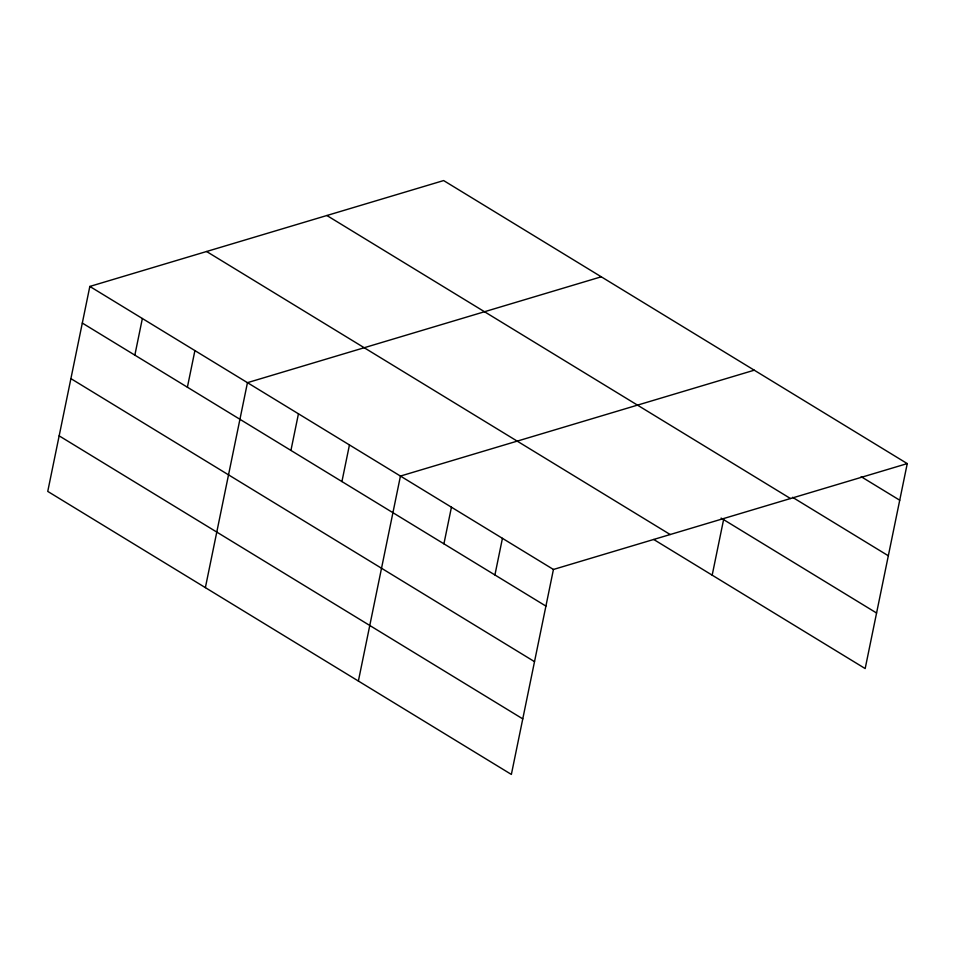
<?xml version="1.0" encoding="UTF-8"?>
<svg xmlns="http://www.w3.org/2000/svg" width="955" height="955" viewBox="0 0 955 955"><rect width="100%" height="100%" fill="white"/><g stroke="black" fill="none" stroke-linecap="round" stroke-linejoin="round"><path stroke-width="1.43" d="M907.25 463.593L443.633 180.567L89.83 286.44L47.75 491.407L511.367 774.433L553.434 569.467L907.25 463.593L865.17 668.56L653.721 539.48M134.846 355.141L142.367 318.516M187.395 387.217L194.904 350.592M205.373 587.635L247.452 382.669L601.268 276.795M290.929 450.426L298.449 413.802M341.926 481.559L349.446 444.935M358.376 681.034L400.443 476.068L754.259 370.194M443.92 543.825L451.44 507.201M494.917 574.958L502.437 538.334M712.179 575.161L723.592 519.615M861.171 476.688L899.729 500.217M792.554 497.304L888.329 555.774M326.885 215.508L790.489 498.534M721.097 518.099L876.583 613.014M206.578 251.499L670.195 534.525M89.83 286.44L553.434 569.467M82.309 323.065L545.914 606.091M70.897 378.622L534.514 661.648M59.15 435.85L522.767 718.876"/></g></svg>
